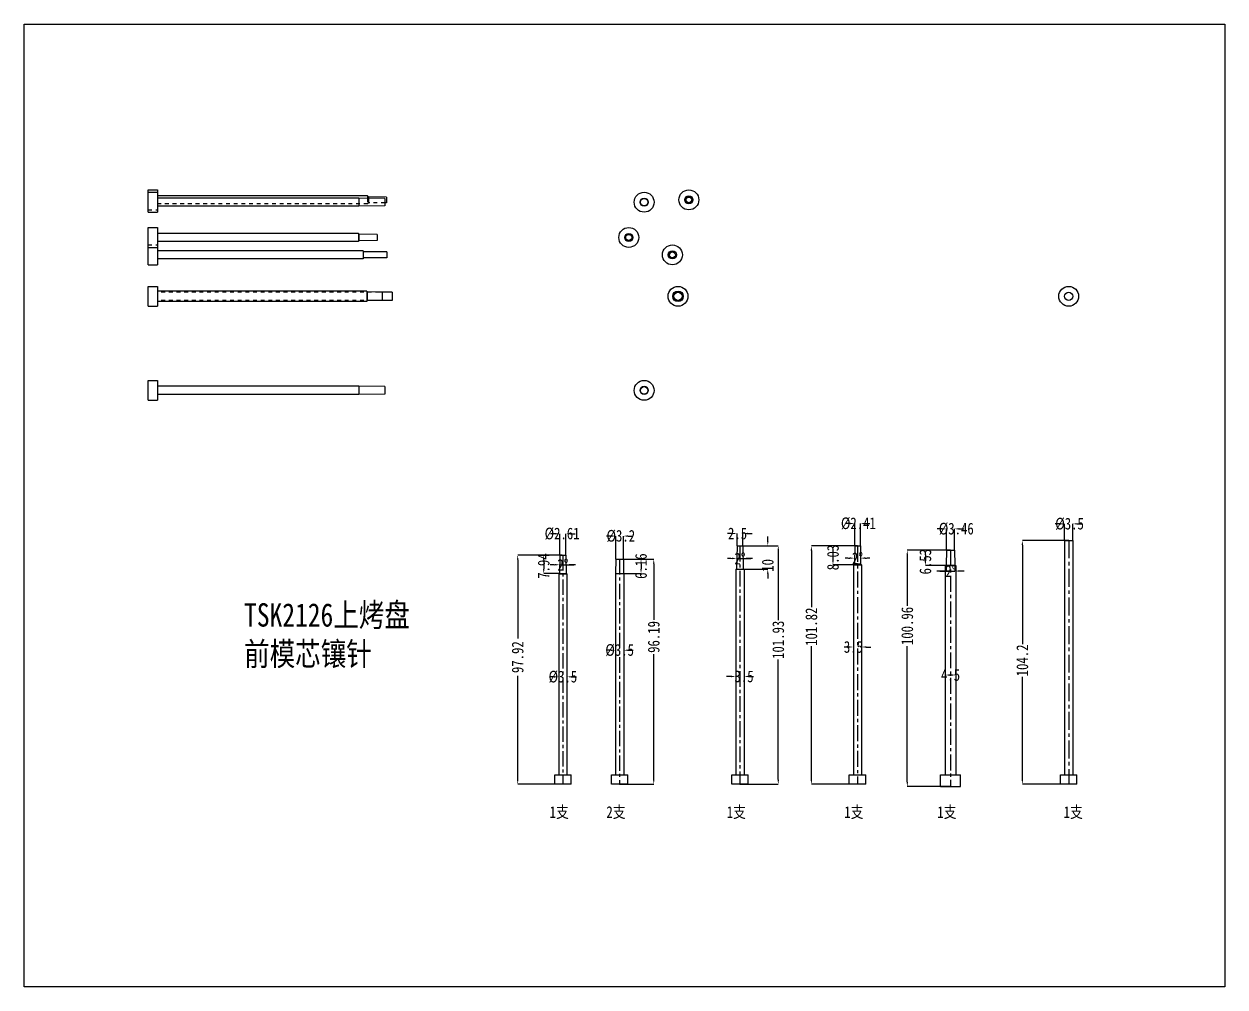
# Model space of a CAD drawing. Header units: millimetres. Extents: x 2141 to 4292, y -4498 to 2648.
# Drawn here: x 3159 to 3672, y -4080 to -3668 of the extents above; entities that cross this region are included whole.
import ezdxf

# ---------------------------------------------------------------- set-up
doc = ezdxf.new("R2010")
doc.units = ezdxf.units.MM
doc.header["$LTSCALE"] = 16.335
doc.header["$PDMODE"] = 3
doc.header["$PDSIZE"] = 0.3125
doc.linetypes.add('CENTER', pattern=[0.6, 0.375, -0.075, 0.075, -0.075])
doc.linetypes.add('HIDDEN', pattern=[0.2, 0.1, -0.1])
doc.layers.get('0').update_dxf_attribs({"linetype": 'CONTINUOUS'})
doc.layers.get('Defpoints').update_dxf_attribs({"linetype": 'CONTINUOUS'})
doc.layers.add('0 @ 1', color=7, linetype='CONTINUOUS')
doc.layers.add('22', color=7, linetype='CONTINUOUS')
doc.layers.add('dim', color=82, linetype='CONTINUOUS', lineweight=9)
doc.styles.get("Standard").update_dxf_attribs({"font": 'txt', "width": 0.8})
doc.dimstyles.new('副本 STANDARD', dxfattribs={"dimtxt": 6, "dimasz": 4, "dimexe": 0, "dimexo": 0, "dimgap": 0, "dimtad": 0, "dimdsep": 46, "dimlunit": 6, "dimtxsty": 'Standard', "dimcen": 0, "dimclrd": 4, "dimclre": 4, "dimclrt": 6, "dimazin": 2, "dimtfac": 2, "dimtofl": 0, "dimtmove": 1, "dimatfit": 3, "dimfxl": 0, "dimtolj": 1, "dimtzin": 0, "dimarcsym": 0})

# ---------------------------------------------------------------- blocks, each defined once
blk = doc.blocks.new('*D451')
at = {"layer": 'Defpoints', "color": 0}
for p in [(3603.58, -3881.69), (3603.58, -3888.74), (3607.08, -3888.74)]:
    blk.add_point(p, dxfattribs=at)
at = {"layer": 'dim', "color": 4, "lineweight": -2}
for p, q in [((3601.58, -3881.69), (3599.58, -3881.69)), ((3603.58, -3888.74), (3603.58, -3881.69)), ((3607.08, -3888.74), (3607.08, -3881.69)), ((3609.08, -3881.69), (3611.08, -3881.69))]:
    blk.add_line(p, q, dxfattribs=at)
at = {"layer": 'dim', "color": 4}
for points in [[(3601.58, -3881.36), (3601.58, -3882.02), (3603.58, -3881.69)], [(3609.08, -3881.36), (3609.08, -3882.02), (3607.08, -3881.69)]]:
    blk.add_solid(points, dxfattribs=at)
at = {"layer": 'dim', "color": 6, "insert": (3605.7, -3881.69), "char_height": 5, "attachment_point": 5}
blk.add_mtext('\\A1;%%c3.5', dxfattribs=at)
blk = doc.blocks.new('*D452')
at = {"layer": 'Defpoints', "color": 0}
for p in [(3605.33, -3888.74), (3585.53, -3992.94), (3605.33, -3992.94)]:
    blk.add_point(p, dxfattribs=at)
at = {"layer": 'dim', "color": 4, "lineweight": -2}
for p, q in [((3605.33, -3888.74), (3585.53, -3888.74)), ((3585.53, -3890.74), (3585.53, -3933.03)), ((3585.53, -3990.94), (3585.53, -3947.03)), ((3605.33, -3992.94), (3585.53, -3992.94))]:
    blk.add_line(p, q, dxfattribs=at)
at = {"layer": 'dim', "color": 4}
for points in [[(3585.2, -3890.74), (3585.87, -3890.74), (3585.53, -3888.74)], [(3585.2, -3990.94), (3585.87, -3990.94), (3585.53, -3992.94)]]:
    blk.add_solid(points, dxfattribs=at)
at = {"layer": 'dim', "color": 6, "insert": (3585.53, -3940.03), "char_height": 5, "attachment_point": 5, "rotation": 90}
blk.add_mtext('\\A1;104.2', dxfattribs=at)
blk = doc.blocks.new('*D453')
at = {"layer": 'Defpoints', "color": 0}
for p in [(3536.38, -3892.98), (3554.86, -3892.98), (3554.86, -3993.94)]:
    blk.add_point(p, dxfattribs=at)
at = {"layer": 'dim', "color": 4, "lineweight": -2}
for p, q in [((3554.86, -3892.98), (3536.38, -3892.98)), ((3536.38, -3894.98), (3536.38, -3916.64)), ((3536.38, -3991.94), (3536.38, -3933.98)), ((3554.86, -3993.94), (3536.38, -3993.94))]:
    blk.add_line(p, q, dxfattribs=at)
at = {"layer": 'dim', "color": 4}
for points in [[(3536.05, -3894.98), (3536.71, -3894.98), (3536.38, -3892.98)], [(3536.05, -3991.94), (3536.71, -3991.94), (3536.38, -3993.94)]]:
    blk.add_solid(points, dxfattribs=at)
at = {"layer": 'dim', "color": 6, "insert": (3536.38, -3925.31), "char_height": 5, "attachment_point": 5, "rotation": 90}
blk.add_mtext('\\A1;100.96', dxfattribs=at)
blk = doc.blocks.new('*D454')
at = {"layer": 'Defpoints', "color": 0}
for p in [(3554.21, -3892.98), (3544.12, -3899.52), (3553.35, -3899.52)]:
    blk.add_point(p, dxfattribs=at)
at = {"layer": 'dim', "color": 4, "lineweight": -2}
for p, q in [((3554.21, -3892.98), (3544.12, -3892.98)), ((3544.12, -3894.98), (3544.12, -3897.52)), ((3553.35, -3899.52), (3544.12, -3899.52))]:
    blk.add_line(p, q, dxfattribs=at)
at = {"layer": 'dim', "color": 4}
for points in [[(3543.78, -3894.98), (3544.45, -3894.98), (3544.12, -3892.98)], [(3543.78, -3897.52), (3544.45, -3897.52), (3544.12, -3899.52)]]:
    blk.add_solid(points, dxfattribs=at)
at = {"layer": 'dim', "color": 6, "insert": (3544.12, -3897.84), "char_height": 5, "attachment_point": 5, "rotation": 90}
blk.add_mtext('\\A1;6.53', dxfattribs=at)
blk = doc.blocks.new('*D455')
at = {"layer": 'Defpoints', "color": 0}
for p in [(3553.13, -3892.98), (3556.59, -3892.98), (3553.02, -3899.31), (3554.23, -3901.88), (3556.7, -3899.31)]:
    blk.add_point(p, dxfattribs=at)
at = {"layer": 'dim', "color": 4, "lineweight": -2}
for p, q in [((3554.86, -3901.89), (3550.35, -3901.89)), ((3550.35, -3901.89), (3552.35, -3901.89)), ((3553.02, -3899.31), (3552.97, -3901.87)), ((3556.7, -3899.31), (3556.74, -3901.87))]:
    blk.add_line(p, q, dxfattribs=at)
for start, end in [(266.8769, 267.9385), (269, 271), (272.0615, 273.1231)]:
    blk.add_arc((3554.86, -3793.94), 107.95, start, end, dxfattribs=at)
at = {"layer": 'dim', "color": 4}
for points in [[(3550.98, -3901.48), (3550.96, -3902.15), (3552.97, -3901.87)], [(3558.75, -3902.15), (3558.73, -3901.48), (3556.74, -3901.87)]]:
    blk.add_solid(points, dxfattribs=at)
at = {"layer": 'dim', "color": 6, "insert": (3555.02, -3901.89), "char_height": 5, "attachment_point": 5}
blk.add_mtext('\\A1;2°', dxfattribs=at)
blk = doc.blocks.new('*D456')
at = {"layer": 'Defpoints', "color": 0}
for p in [(3556.59, -3883.82), (3553.13, -3892.98), (3556.59, -3892.98)]:
    blk.add_point(p, dxfattribs=at)
at = {"layer": 'dim', "color": 4, "lineweight": -2}
for p, q in [((3551.13, -3883.82), (3549.13, -3883.82)), ((3553.13, -3892.98), (3553.13, -3883.82)), ((3556.59, -3892.98), (3556.59, -3883.82)), ((3558.59, -3883.82), (3560.59, -3883.82))]:
    blk.add_line(p, q, dxfattribs=at)
at = {"layer": 'dim', "color": 4}
for points in [[(3551.13, -3883.48), (3551.13, -3884.15), (3553.13, -3883.82)], [(3558.59, -3883.48), (3558.59, -3884.15), (3556.59, -3883.82)]]:
    blk.add_solid(points, dxfattribs=at)
at = {"layer": 'dim', "color": 6, "insert": (3557.31, -3883.82), "char_height": 5, "attachment_point": 5}
blk.add_mtext('\\A1;%%c3.46', dxfattribs=at)
blk = doc.blocks.new('*D457')
at = {"layer": 'Defpoints', "color": 0}
for p in [(3552.61, -3946.27), (3557.11, -3946.27), (3557.11, -3946.27)]:
    blk.add_point(p, dxfattribs=at)
at = {"layer": 'dim', "color": 4, "lineweight": -2}
blk.add_line((3554.61, -3946.27), (3555.11, -3946.27), dxfattribs=at)
at = {"layer": 'dim', "color": 4}
for points in [[(3554.61, -3945.93), (3554.61, -3946.6), (3552.61, -3946.27)], [(3555.11, -3945.93), (3555.11, -3946.6), (3557.11, -3946.27)]]:
    blk.add_solid(points, dxfattribs=at)
at = {"layer": 'dim', "color": 6, "insert": (3554.86, -3946.27), "char_height": 5, "attachment_point": 5}
blk.add_mtext('\\A1;4.5', dxfattribs=at)
blk = doc.blocks.new('*D458')
at = {"layer": 'Defpoints', "color": 0}
for p in [(3516.33, -3881.52), (3513.92, -3891.12), (3516.33, -3891.08)]:
    blk.add_point(p, dxfattribs=at)
at = {"layer": 'dim', "color": 4, "lineweight": -2}
for p, q in [((3511.92, -3881.52), (3509.92, -3881.52)), ((3513.92, -3891.12), (3513.92, -3881.52)), ((3516.33, -3891.08), (3516.33, -3881.52)), ((3518.33, -3881.52), (3520.33, -3881.52))]:
    blk.add_line(p, q, dxfattribs=at)
at = {"layer": 'dim', "color": 4}
for points in [[(3511.92, -3881.19), (3511.92, -3881.86), (3513.92, -3881.52)], [(3518.33, -3881.19), (3518.33, -3881.86), (3516.33, -3881.52)]]:
    blk.add_solid(points, dxfattribs=at)
at = {"layer": 'dim', "color": 6, "insert": (3515.49, -3881.52), "char_height": 5, "attachment_point": 5}
blk.add_mtext('\\A1;%%c2.41', dxfattribs=at)
blk = doc.blocks.new('*D459')
at = {"layer": 'Defpoints', "color": 0}
for p in [(3514.53, -3891.12), (3504.64, -3899.16), (3514.53, -3899.16)]:
    blk.add_point(p, dxfattribs=at)
at = {"layer": 'dim', "color": 4, "lineweight": -2}
for p, q in [((3514.53, -3891.12), (3504.64, -3891.12)), ((3504.64, -3893.12), (3504.64, -3897.16)), ((3514.53, -3899.16), (3504.64, -3899.16))]:
    blk.add_line(p, q, dxfattribs=at)
at = {"layer": 'dim', "color": 4}
for points in [[(3504.3, -3893.12), (3504.97, -3893.12), (3504.64, -3891.12)], [(3504.3, -3897.16), (3504.97, -3897.16), (3504.64, -3899.16)]]:
    blk.add_solid(points, dxfattribs=at)
at = {"layer": 'dim', "color": 6, "insert": (3504.64, -3896.05), "char_height": 5, "attachment_point": 5, "rotation": 90}
blk.add_mtext('\\A1;8.03', dxfattribs=at)
blk = doc.blocks.new('*D460')
at = {"layer": 'Defpoints', "color": 0}
for p in [(3515.12, -3891.12), (3495.41, -3992.94), (3515.12, -3992.94)]:
    blk.add_point(p, dxfattribs=at)
at = {"layer": 'dim', "color": 4, "lineweight": -2}
for p, q in [((3515.12, -3891.12), (3495.41, -3891.12)), ((3495.41, -3893.12), (3495.41, -3917.28)), ((3495.41, -3990.94), (3495.41, -3933.95)), ((3515.12, -3992.94), (3495.41, -3992.94))]:
    blk.add_line(p, q, dxfattribs=at)
at = {"layer": 'dim', "color": 4}
for points in [[(3495.08, -3893.12), (3495.75, -3893.12), (3495.41, -3891.12)], [(3495.08, -3990.94), (3495.75, -3990.94), (3495.41, -3992.94)]]:
    blk.add_solid(points, dxfattribs=at)
at = {"layer": 'dim', "color": 6, "insert": (3495.41, -3925.62), "char_height": 5, "attachment_point": 5, "rotation": 90}
blk.add_mtext('\\A1;101.82', dxfattribs=at)
blk = doc.blocks.new('*D461')
at = {"layer": 'Defpoints', "color": 0}
for p in [(3513.37, -3934.3), (3516.87, -3934.3), (3516.87, -3934.3)]:
    blk.add_point(p, dxfattribs=at)
at = {"layer": 'dim', "color": 4, "lineweight": -2}
for p, q in [((3511.37, -3934.3), (3509.37, -3934.3)), ((3518.87, -3934.3), (3520.87, -3934.3))]:
    blk.add_line(p, q, dxfattribs=at)
at = {"layer": 'dim', "color": 4}
for points in [[(3511.37, -3933.96), (3511.37, -3934.63), (3513.37, -3934.3)], [(3518.87, -3933.96), (3518.87, -3934.63), (3516.87, -3934.3)]]:
    blk.add_solid(points, dxfattribs=at)
at = {"layer": 'dim', "color": 6, "insert": (3513.37, -3934.3), "char_height": 5, "attachment_point": 5}
blk.add_mtext('\\A1;3.5', dxfattribs=at)
blk = doc.blocks.new('*D462')
at = {"layer": 'Defpoints', "color": 0}
for p in [(3513.92, -3891.12), (3516.33, -3891.12), (3514.69, -3896.37), (3513.78, -3898.75), (3516.46, -3898.75)]:
    blk.add_point(p, dxfattribs=at)
at = {"layer": 'dim', "color": 4, "lineweight": -2}
for start, end in [(265.9169, 267.4585), (272.5415, 274.0831)]:
    blk.add_arc((3515.12, -3822.03), 74.34, start, end, dxfattribs=at)
at = {"layer": 'dim', "color": 4}
for points in [[(3511.84, -3895.96), (3511.82, -3896.63), (3513.83, -3896.36)], [(3518.43, -3896.63), (3518.41, -3895.96), (3516.42, -3896.36)]]:
    blk.add_solid(points, dxfattribs=at)
at = {"layer": 'dim', "color": 6, "insert": (3515.12, -3896.37), "char_height": 5, "attachment_point": 5}
blk.add_mtext('\\A1;2°', dxfattribs=at)
blk = doc.blocks.new('*D463')
at = {"layer": 'Defpoints', "color": 0}
for p in [(3463.65, -3885.81), (3463.65, -3891.01), (3466.15, -3891.01)]:
    blk.add_point(p, dxfattribs=at)
at = {"layer": 'dim', "color": 4, "lineweight": -2}
for p, q in [((3461.65, -3885.81), (3459.65, -3885.81)), ((3463.65, -3891.01), (3463.65, -3885.81)), ((3466.15, -3891.01), (3466.15, -3885.81)), ((3468.15, -3885.81), (3470.15, -3885.81))]:
    blk.add_line(p, q, dxfattribs=at)
at = {"layer": 'dim', "color": 4}
for points in [[(3461.65, -3885.47), (3461.65, -3886.14), (3463.65, -3885.81)], [(3468.15, -3885.47), (3468.15, -3886.14), (3466.15, -3885.81)]]:
    blk.add_solid(points, dxfattribs=at)
at = {"layer": 'dim', "color": 6, "insert": (3463.87, -3885.81), "char_height": 5, "attachment_point": 5}
blk.add_mtext('\\A1;2.5', dxfattribs=at)
blk = doc.blocks.new('*D464')
at = {"layer": 'Defpoints', "color": 0}
for p in [(3464.9, -3891.01), (3465.05, -3901.01), (3476.78, -3901.01)]:
    blk.add_point(p, dxfattribs=at)
at = {"layer": 'dim', "color": 4, "lineweight": -2}
for p, q in [((3476.78, -3889.01), (3476.78, -3887.01)), ((3464.9, -3891.01), (3476.78, -3891.01)), ((3465.05, -3901.01), (3476.78, -3901.01)), ((3476.78, -3903.01), (3476.78, -3905.01))]:
    blk.add_line(p, q, dxfattribs=at)
at = {"layer": 'dim', "color": 4}
for points in [[(3476.45, -3889.01), (3477.12, -3889.01), (3476.78, -3891.01)], [(3476.45, -3903.01), (3477.12, -3903.01), (3476.78, -3901.01)]]:
    blk.add_solid(points, dxfattribs=at)
at = {"layer": 'dim', "color": 6, "insert": (3476.78, -3899.42), "char_height": 5, "attachment_point": 5, "rotation": 90}
blk.add_mtext('\\A1;10', dxfattribs=at)
blk = doc.blocks.new('*D465')
at = {"layer": 'Defpoints', "color": 0}
for p in [(3464.9, -3891.01), (3464.9, -3992.94), (3481.27, -3992.94)]:
    blk.add_point(p, dxfattribs=at)
at = {"layer": 'dim', "color": 4, "lineweight": -2}
for p, q in [((3464.9, -3891.01), (3481.27, -3891.01)), ((3481.27, -3893.01), (3481.27, -3922.9)), ((3481.27, -3990.94), (3481.27, -3939.57)), ((3464.9, -3992.94), (3481.27, -3992.94))]:
    blk.add_line(p, q, dxfattribs=at)
at = {"layer": 'dim', "color": 4}
for points in [[(3480.94, -3893.01), (3481.61, -3893.01), (3481.27, -3891.01)], [(3480.94, -3990.94), (3481.61, -3990.94), (3481.27, -3992.94)]]:
    blk.add_solid(points, dxfattribs=at)
at = {"layer": 'dim', "color": 6, "insert": (3481.27, -3931.23), "char_height": 5, "attachment_point": 5, "rotation": 90}
blk.add_mtext('\\A1;101.93', dxfattribs=at)
blk = doc.blocks.new('*D466')
at = {"layer": 'Defpoints', "color": 0}
for p in [(3463.15, -3946.88), (3466.65, -3946.88), (3466.65, -3946.88)]:
    blk.add_point(p, dxfattribs=at)
at = {"layer": 'dim', "color": 4, "lineweight": -2}
for p, q in [((3461.15, -3946.88), (3459.15, -3946.88)), ((3468.65, -3946.88), (3470.65, -3946.88))]:
    blk.add_line(p, q, dxfattribs=at)
at = {"layer": 'dim', "color": 4}
for points in [[(3461.15, -3946.55), (3461.15, -3947.22), (3463.15, -3946.88)], [(3468.65, -3946.55), (3468.65, -3947.22), (3466.65, -3946.88)]]:
    blk.add_solid(points, dxfattribs=at)
at = {"layer": 'dim', "color": 6, "insert": (3466.65, -3946.88), "char_height": 5, "attachment_point": 5}
blk.add_mtext('\\A1;3.5', dxfattribs=at)
blk = doc.blocks.new('*D467')
at = {"layer": 'Defpoints', "color": 0}
for p in [(3463.65, -3891.01), (3466.15, -3891.01), (3464.45, -3896.5), (3463.48, -3901.01), (3466.32, -3901.01)]:
    blk.add_point(p, dxfattribs=at)
at = {"layer": 'dim', "color": 4, "lineweight": -2}
for p, q in [((3464.9, -3896.5), (3469.57, -3896.5)), ((3469.57, -3896.5), (3467.57, -3896.5))]:
    blk.add_line(p, q, dxfattribs=at)
for start, end in [(266.0273, 267.5137), (269, 271), (272.4863, 273.9727)]:
    blk.add_arc((3464.9, -3819.4), 77.1, start, end, dxfattribs=at)
at = {"layer": 'dim', "color": 4}
for points in [[(3461.57, -3896.09), (3461.55, -3896.76), (3463.55, -3896.49)], [(3468.26, -3896.76), (3468.23, -3896.09), (3466.25, -3896.49)]]:
    blk.add_solid(points, dxfattribs=at)
at = {"layer": 'dim', "color": 6, "insert": (3464.9, -3896.5), "char_height": 5, "attachment_point": 5}
blk.add_mtext('\\A1;2°', dxfattribs=at)
blk = doc.blocks.new('*D468')
at = {"layer": 'Defpoints', "color": 0}
for p in [(3411.92, -3886.89), (3411.92, -3896.75), (3415.12, -3896.75)]:
    blk.add_point(p, dxfattribs=at)
at = {"layer": 'dim', "color": 4, "lineweight": -2}
for p, q in [((3409.92, -3886.89), (3407.92, -3886.89)), ((3411.92, -3896.75), (3411.92, -3886.89)), ((3415.12, -3896.75), (3415.12, -3886.89)), ((3417.12, -3886.89), (3419.12, -3886.89))]:
    blk.add_line(p, q, dxfattribs=at)
at = {"layer": 'dim', "color": 4}
for points in [[(3409.92, -3886.56), (3409.92, -3887.22), (3411.92, -3886.89)], [(3417.12, -3886.56), (3417.12, -3887.22), (3415.12, -3886.89)]]:
    blk.add_solid(points, dxfattribs=at)
at = {"layer": 'dim', "color": 6, "insert": (3414.01, -3886.89), "char_height": 5, "attachment_point": 5}
blk.add_mtext('\\A1;%%c3.2', dxfattribs=at)
blk = doc.blocks.new('*D469')
at = {"layer": 'Defpoints', "color": 0}
for p in [(3413.52, -3896.75), (3413.52, -3902.91), (3422.65, -3902.91)]:
    blk.add_point(p, dxfattribs=at)
at = {"layer": 'dim', "color": 4, "lineweight": -2}
for p, q in [((3413.52, -3896.75), (3422.65, -3896.75)), ((3413.52, -3902.91), (3422.65, -3902.91)), ((3422.65, -3898.75), (3422.65, -3900.91))]:
    blk.add_line(p, q, dxfattribs=at)
at = {"layer": 'dim', "color": 4}
for points in [[(3422.32, -3898.75), (3422.98, -3898.75), (3422.65, -3896.75)], [(3422.32, -3900.91), (3422.98, -3900.91), (3422.65, -3902.91)]]:
    blk.add_solid(points, dxfattribs=at)
at = {"layer": 'dim', "color": 6, "insert": (3422.65, -3899.74), "char_height": 5, "attachment_point": 5, "rotation": 90}
blk.add_mtext('\\A1;6.16', dxfattribs=at)
blk = doc.blocks.new('*D470')
at = {"layer": 'Defpoints', "color": 0}
for p in [(3413.52, -3896.75), (3413.52, -3992.94), (3428.08, -3992.94)]:
    blk.add_point(p, dxfattribs=at)
at = {"layer": 'dim', "color": 4, "lineweight": -2}
for p, q in [((3413.52, -3896.75), (3428.08, -3896.75)), ((3428.08, -3898.75), (3428.08, -3922.66)), ((3428.08, -3990.94), (3428.08, -3937.33)), ((3413.52, -3992.94), (3428.08, -3992.94))]:
    blk.add_line(p, q, dxfattribs=at)
at = {"layer": 'dim', "color": 4}
for points in [[(3427.75, -3898.75), (3428.42, -3898.75), (3428.08, -3896.75)], [(3427.75, -3990.94), (3428.42, -3990.94), (3428.08, -3992.94)]]:
    blk.add_solid(points, dxfattribs=at)
at = {"layer": 'dim', "color": 6, "insert": (3428.08, -3930), "char_height": 5, "attachment_point": 5, "rotation": 90}
blk.add_mtext('\\A1;96.19', dxfattribs=at)
blk = doc.blocks.new('*D471')
at = {"layer": 'Defpoints', "color": 0}
for p in [(3411.77, -3935.67), (3411.77, -3935.67), (3415.27, -3935.67)]:
    blk.add_point(p, dxfattribs=at)
at = {"layer": 'dim', "color": 4, "lineweight": -2}
for p, q in [((3409.77, -3935.67), (3407.77, -3935.67)), ((3417.27, -3935.67), (3419.27, -3935.67))]:
    blk.add_line(p, q, dxfattribs=at)
at = {"layer": 'dim', "color": 4}
for points in [[(3409.77, -3935.34), (3409.77, -3936), (3411.77, -3935.67)], [(3417.27, -3935.34), (3417.27, -3936), (3415.27, -3935.67)]]:
    blk.add_solid(points, dxfattribs=at)
at = {"layer": 'dim', "color": 6, "insert": (3413.52, -3935.67), "char_height": 5, "attachment_point": 5}
blk.add_mtext('\\A1;%%c3.5', dxfattribs=at)
blk = doc.blocks.new('*D472')
at = {"layer": 'Defpoints', "color": 0}
for p in [(3387.97, -3885.9), (3387.97, -3894.98), (3390.58, -3895.02)]:
    blk.add_point(p, dxfattribs=at)
at = {"layer": 'dim', "color": 4, "lineweight": -2}
for p, q in [((3385.97, -3885.9), (3383.97, -3885.9)), ((3387.97, -3894.98), (3387.97, -3885.9)), ((3390.58, -3895.02), (3390.58, -3885.9)), ((3392.58, -3885.9), (3394.58, -3885.9))]:
    blk.add_line(p, q, dxfattribs=at)
at = {"layer": 'dim', "color": 4}
for points in [[(3385.97, -3885.57), (3385.97, -3886.24), (3387.97, -3885.9)], [(3392.58, -3885.57), (3392.58, -3886.24), (3390.58, -3885.9)]]:
    blk.add_solid(points, dxfattribs=at)
at = {"layer": 'dim', "color": 6, "insert": (3388.94, -3885.9), "char_height": 5, "attachment_point": 5}
blk.add_mtext('\\A1;%%c2.61', dxfattribs=at)
blk = doc.blocks.new('*D473')
at = {"layer": 'Defpoints', "color": 0}
for p in [(3388.94, -3895.02), (3381.08, -3902.96), (3387.73, -3902.96)]:
    blk.add_point(p, dxfattribs=at)
at = {"layer": 'dim', "color": 4, "lineweight": -2}
for p, q in [((3388.94, -3895.02), (3381.08, -3895.02)), ((3381.08, -3897.02), (3381.08, -3900.96)), ((3387.73, -3902.96), (3381.08, -3902.96))]:
    blk.add_line(p, q, dxfattribs=at)
at = {"layer": 'dim', "color": 4}
for points in [[(3380.75, -3897.02), (3381.42, -3897.02), (3381.08, -3895.02)], [(3380.75, -3900.96), (3381.42, -3900.96), (3381.08, -3902.96)]]:
    blk.add_solid(points, dxfattribs=at)
at = {"layer": 'dim', "color": 6, "insert": (3381.08, -3899.72), "char_height": 5, "attachment_point": 5, "rotation": 90}
blk.add_mtext('\\A1;7.94', dxfattribs=at)
blk = doc.blocks.new('*D474')
at = {"layer": 'Defpoints', "color": 0}
for p in [(3388.94, -3895.02), (3369.96, -3992.94), (3389.27, -3992.94)]:
    blk.add_point(p, dxfattribs=at)
at = {"layer": 'dim', "color": 4, "lineweight": -2}
for p, q in [((3388.94, -3895.02), (3369.96, -3895.02)), ((3369.96, -3897.02), (3369.96, -3930.63)), ((3369.96, -3990.94), (3369.96, -3946.63)), ((3389.27, -3992.94), (3369.96, -3992.94))]:
    blk.add_line(p, q, dxfattribs=at)
at = {"layer": 'dim', "color": 4}
for points in [[(3369.63, -3897.02), (3370.3, -3897.02), (3369.96, -3895.02)], [(3369.63, -3990.94), (3370.3, -3990.94), (3369.96, -3992.94)]]:
    blk.add_solid(points, dxfattribs=at)
at = {"layer": 'dim', "color": 6, "insert": (3369.96, -3938.63), "char_height": 5, "attachment_point": 5, "rotation": 90}
blk.add_mtext('\\A1;97.92', dxfattribs=at)
blk = doc.blocks.new('*D475')
at = {"layer": 'Defpoints', "color": 0}
for p in [(3387.52, -3946), (3391.02, -3946), (3391.02, -3947.04)]:
    blk.add_point(p, dxfattribs=at)
at = {"layer": 'dim', "color": 4, "lineweight": -2}
for p, q in [((3385.52, -3947.04), (3383.52, -3947.04)), ((3387.52, -3946), (3387.52, -3947.04)), ((3391.02, -3946), (3391.02, -3947.04)), ((3393.02, -3947.04), (3395.02, -3947.04))]:
    blk.add_line(p, q, dxfattribs=at)
at = {"layer": 'dim', "color": 4}
for points in [[(3385.52, -3946.71), (3385.52, -3947.38), (3387.52, -3947.04)], [(3393.02, -3946.71), (3393.02, -3947.38), (3391.02, -3947.04)]]:
    blk.add_solid(points, dxfattribs=at)
at = {"layer": 'dim', "color": 6, "insert": (3389.27, -3947.04), "char_height": 5, "attachment_point": 5}
blk.add_mtext('\\A1;%%c3.5', dxfattribs=at)
blk = doc.blocks.new('*D476')
at = {"layer": 'Defpoints', "color": 0}
for p in [(3387.97, -3895.02), (3390.58, -3895.02), (3387.83, -3902.86), (3389.73, -3899.2), (3390.72, -3902.86)]:
    blk.add_point(p, dxfattribs=at)
at = {"layer": 'dim', "color": 4, "lineweight": -2}
for p, q in [((3389.27, -3899.2), (3393.94, -3899.2)), ((3393.94, -3899.2), (3391.94, -3899.2))]:
    blk.add_line(p, q, dxfattribs=at)
for start, end in [(266.0998, 267.5499), (269, 271), (272.4501, 273.9002)]:
    blk.add_arc((3389.27, -3820.17), 79.03, start, end, dxfattribs=at)
at = {"layer": 'dim', "color": 4}
for points in [[(3385.91, -3898.79), (3385.89, -3899.46), (3387.89, -3899.19)], [(3392.66, -3899.46), (3392.64, -3898.79), (3390.65, -3899.19)]]:
    blk.add_solid(points, dxfattribs=at)
at = {"layer": 'dim', "color": 6, "insert": (3389.27, -3899.2), "char_height": 5, "attachment_point": 5}
blk.add_mtext('\\A1;2°', dxfattribs=at)

msp = doc.modelspace()

# ---------------------------------------------------------------- linework, layer by layer
for p, q in [((3550.607, -3988.942), (3559.107, -3988.942)), ((3550.607, -3993.942), (3559.107, -3993.942))]:
    msp.add_line(p, q)
msp.add_lwpolyline([(3159.098, -3668.1), (3672.079, -3668.1), (3672.079, -4079.567), (3159.098, -4079.567)], close=True)
at = {"layer": '22', "color": 7, "linetype": 'Continuous'}
for p, q in [((3212.082, -3748.493), (3212.082, -3738.988)), ((3212.082, -3738.988), (3216.082, -3738.988)), ((3216.082, -3738.988), (3216.082, -3748.493)), ((3212.082, -3739.993), (3216.082, -3739.993)), ((3305.867, -3741.488), (3216.082, -3741.488)), ((3302.112, -3742.493), (3216.082, -3742.493)), ((3302.112, -3742.493), (3302.112, -3745.993)), ((3313.272, -3742.643), (3302.112, -3742.493)), ((3305.867, -3741.488), (3305.867, -3742.544)), ((3306.271, -3741.899), (3305.867, -3741.488)), ((3306.271, -3741.899), (3306.271, -3742.549)), ((3313.901, -3742.032), (3306.271, -3741.899)), ((3313.272, -3742.643), (3313.272, -3745.843)), ((3313.901, -3744.444), (3313.272, -3744.455)), ((3313.901, -3742.032), (3313.901, -3744.444)), ((3212.082, -3748.493), (3216.082, -3748.493)), ((3302.112, -3745.993), (3216.082, -3745.993)), ((3313.272, -3745.843), (3302.112, -3745.993)), ((3212.082, -3770.993), (3212.082, -3755.068)), ((3212.082, -3755.068), (3216.082, -3755.068)), ((3216.082, -3755.068), (3216.082, -3770.993)), ((3301.962, -3757.568), (3216.082, -3757.568)), ((3301.962, -3757.568), (3301.962, -3761.068)), ((3302.168, -3757.875), (3301.962, -3757.666)), ((3302.168, -3757.875), (3302.168, -3760.762)), ((3310.002, -3758.012), (3302.168, -3757.875)), ((3310.002, -3758.012), (3310.002, -3760.625)), ((3212.082, -3763.568), (3216.082, -3763.568)), ((3301.962, -3761.068), (3216.082, -3761.068)), ((3304.011, -3764.993), (3216.082, -3764.993)), ((3302.168, -3760.762), (3301.962, -3760.971)), ((3310.002, -3760.625), (3302.168, -3760.762)), ((3304.011, -3764.993), (3304.011, -3768.493)), ((3304.011, -3768.493), (3216.082, -3768.493)), ((3314.011, -3765.493), (3304.011, -3765.443)), ((3314.011, -3767.993), (3304.011, -3768.043)), ((3314.011, -3765.494), (3314.011, -3767.993)), ((3212.082, -3770.993), (3216.082, -3770.993)), ((3212.082, -3788.693), (3212.082, -3780.193)), ((3212.082, -3780.193), (3216.082, -3780.193)), ((3216.082, -3780.193), (3216.082, -3788.693)), ((3305.509, -3782.193), (3216.082, -3782.193)), ((3305.509, -3782.194), (3305.509, -3786.693)), ((3305.714, -3782.604), (3305.509, -3782.395)), ((3305.714, -3782.604), (3305.714, -3786.283)), ((3312.041, -3782.715), (3305.714, -3782.604)), ((3316.282, -3782.693), (3310.831, -3782.693)), ((3312.041, -3782.715), (3312.041, -3786.172)), ((3316.282, -3782.693), (3316.282, -3786.193)), ((3212.082, -3788.693), (3216.082, -3788.693)), ((3305.509, -3786.693), (3216.082, -3786.693)), ((3305.714, -3786.283), (3305.509, -3786.492)), ((3312.041, -3786.172), (3305.714, -3786.283)), ((3316.282, -3786.193), (3310.831, -3786.193)), ((3212.082, -3828.893), (3212.082, -3820.393)), ((3212.082, -3820.393), (3216.082, -3820.393)), ((3216.082, -3820.393), (3216.082, -3828.893)), ((3302.112, -3822.893), (3216.082, -3822.893)), ((3302.112, -3826.393), (3216.082, -3826.393)), ((3302.112, -3822.893), (3302.112, -3826.393)), ((3313.272, -3823.043), (3302.112, -3822.893)), ((3313.272, -3826.243), (3302.112, -3826.393)), ((3313.272, -3823.043), (3313.272, -3826.243)), ((3212.082, -3828.893), (3216.082, -3828.893)), ((3463.65, -3891.013), (3463.476, -3901.013)), ((3463.65, -3891.013), (3466.15, -3891.013)), ((3466.15, -3891.013), (3466.325, -3901.013)), ((3513.917, -3891.123), (3513.784, -3898.753)), ((3513.917, -3891.123), (3516.329, -3891.123)), ((3516.329, -3891.123), (3516.462, -3898.753)), ((3553.128, -3892.983), (3553.018, -3899.31)), ((3553.128, -3892.983), (3556.586, -3892.983)), ((3556.586, -3892.983), (3556.696, -3899.31)), ((3603.582, -3888.742), (3607.082, -3888.742)), ((3603.582, -3888.742), (3603.582, -3988.942)), ((3607.082, -3888.742), (3607.082, -3988.942)), ((3387.968, -3895.022), (3387.831, -3902.857)), ((3387.968, -3895.022), (3390.581, -3895.022)), ((3390.581, -3895.022), (3390.717, -3902.857)), ((3411.916, -3896.752), (3411.808, -3902.912)), ((3411.916, -3896.752), (3415.116, -3896.752)), ((3415.116, -3896.752), (3415.223, -3902.912)), ((3387.524, -3903.062), (3387.524, -3988.942)), ((3387.524, -3903.062), (3391.024, -3903.062)), ((3387.831, -3902.857), (3387.621, -3903.062)), ((3387.831, -3902.857), (3390.717, -3902.857)), ((3390.717, -3902.857), (3390.927, -3903.062)), ((3391.024, -3903.062), (3391.024, -3988.942)), ((3411.766, -3902.912), (3411.766, -3988.942)), ((3411.766, -3902.912), (3415.266, -3902.912)), ((3415.266, -3902.912), (3415.266, -3988.942)), ((3463.15, -3901.013), (3463.15, -3988.942)), ((3463.15, -3901.013), (3465.05, -3901.013)), ((3465.05, -3901.013), (3466.65, -3901.013)), ((3466.65, -3901.013), (3466.65, -3988.942)), ((3513.784, -3898.753), (3513.373, -3899.157)), ((3513.373, -3899.157), (3513.373, -3988.942)), ((3513.373, -3899.157), (3516.873, -3899.157)), ((3513.784, -3898.753), (3516.462, -3898.753)), ((3516.462, -3898.753), (3516.873, -3899.157)), ((3516.873, -3899.157), (3516.873, -3988.942)), ((3552.607, -3899.515), (3552.607, -3988.942)), ((3552.607, -3899.515), (3557.107, -3899.515)), ((3553.018, -3899.31), (3552.808, -3899.515)), ((3553.018, -3899.31), (3556.696, -3899.31)), ((3556.696, -3899.31), (3556.906, -3899.515)), ((3557.107, -3899.515), (3557.107, -3988.942)), ((3385.774, -3988.942), (3392.774, -3988.942)), ((3385.774, -3992.942), (3385.774, -3988.942)), ((3392.774, -3992.942), (3392.774, -3988.942)), ((3410.016, -3988.942), (3417.016, -3988.942)), ((3410.016, -3992.942), (3410.016, -3988.942)), ((3417.016, -3992.942), (3417.016, -3988.942)), ((3461.4, -3988.942), (3468.4, -3988.942)), ((3461.4, -3992.942), (3461.4, -3988.942)), ((3468.4, -3992.942), (3468.4, -3988.942)), ((3511.623, -3988.942), (3518.623, -3988.942)), ((3511.623, -3992.942), (3511.623, -3988.942)), ((3518.623, -3992.942), (3518.623, -3988.942)), ((3550.607, -3993.942), (3550.607, -3988.942)), ((3559.107, -3993.942), (3559.107, -3988.942)), ((3601.832, -3988.942), (3608.832, -3988.942)), ((3601.832, -3992.942), (3601.832, -3988.942)), ((3608.832, -3992.942), (3608.832, -3988.942)), ((3392.774, -3992.942), (3385.774, -3992.942)), ((3417.016, -3992.942), (3410.016, -3992.942)), ((3468.4, -3992.942), (3461.4, -3992.942)), ((3518.623, -3992.942), (3511.623, -3992.942)), ((3608.832, -3992.942), (3601.832, -3992.942))]:
    msp.add_line(p, q, dxfattribs=at)
at = {"layer": '22', "color": 8, "linetype": 'HIDDEN'}
for p, q in [((3305.867, -3742.544), (3305.867, -3744.988)), ((3306.271, -3744.578), (3305.867, -3744.988)), ((3306.271, -3742.549), (3306.271, -3744.578)), ((3313.272, -3744.455), (3306.271, -3744.578)), ((3212.082, -3747.488), (3216.082, -3747.488)), ((3305.867, -3744.988), (3216.082, -3744.988)), ((3212.082, -3762.493), (3216.082, -3762.493)), ((3310.831, -3782.693), (3216.082, -3782.693)), ((3310.831, -3786.193), (3216.082, -3786.193))]:
    msp.add_line(p, q, dxfattribs=at)
at = {"layer": '22', "color": 1, "linetype": 'CENTER', "ltscale": 1.093802}
msp.add_line((3464.9, -3891.013), (3464.9, -3992.942), dxfattribs=at)
at = {"layer": '22', "color": 1, "linetype": 'CENTER', "ltscale": 1.116891}
msp.add_line((3515.123, -3891.123), (3515.123, -3992.942), dxfattribs=at)
at = {"layer": '22', "color": 1, "linetype": 'CENTER', "ltscale": 1.11243}
msp.add_line((3554.857, -3892.983), (3554.857, -3993.942), dxfattribs=at)
at = {"layer": '22', "color": 1, "linetype": 'CENTER', "ltscale": 1.246443}
msp.add_line((3605.332, -3888.742), (3605.332, -3992.942), dxfattribs=at)
at = {"layer": '22', "color": 1, "linetype": 'CENTER', "ltscale": 1.068308}
msp.add_line((3389.274, -3895.022), (3389.274, -3992.942), dxfattribs=at)
at = {"layer": '22', "color": 1, "linetype": 'CENTER', "ltscale": 1.070174}
msp.add_line((3413.516, -3896.752), (3413.516, -3992.942), dxfattribs=at)
at = {"layer": '22', "color": 7, "linetype": 'Continuous'}
for centre, radius in [((3443.075, -3743.238), 4.25), ((3423.98, -3744.243), 4.25), ((3423.98, -3744.243), 1.75), ((3423.98, -3744.243), 1.6), ((3443.075, -3743.238), 1.75), ((3443.075, -3743.238), 1.339), ((3443.075, -3743.238), 1.206), ((3417.42, -3759.318), 4.25), ((3417.42, -3759.318), 1.75), ((3417.42, -3759.318), 1.653), ((3417.42, -3759.318), 1.443), ((3417.42, -3759.318), 1.306), ((3436.053, -3766.743), 4.25), ((3436.053, -3766.743), 1.75), ((3436.053, -3766.743), 1.3), ((3436.053, -3766.743), 1.25), ((3438.453, -3784.443), 4.25), ((3605.332, -3784.443), 4.25), ((3438.453, -3784.443), 2.25), ((3438.453, -3784.443), 2.049), ((3438.453, -3784.443), 1.839), ((3438.453, -3784.443), 1.729), ((3605.332, -3784.443), 1.75), ((3423.98, -3824.643), 4.25), ((3423.98, -3824.643), 1.75), ((3423.98, -3824.643), 1.6)]:
    msp.add_circle(centre, radius, dxfattribs=at)

# ---------------------------------------------------------------- texts
at = {"insert": (3253.1, -3915.587), "char_height": 10, "width": 231.00041, "attachment_point": 1}
msp.add_mtext('{\\fSimSun|b0|i0|c134|p2;TSK2126上烤盘\\P前模芯镶针}', dxfattribs=at)
at = {"layer": '0 @ 1', "char_height": 5, "width": 14.75164, "attachment_point": 1}
for s, insert in [('{\\fSimSun|b0|i0|c134|p2;1支}', (3383.617, -4002.319)), ('{\\fSimSun|b0|i0|c134|p2;2支}', (3407.858, -4002.319)), ('{\\fSimSun|b0|i0|c134|p2;1支}', (3459.243, -4002.319)), ('{\\fSimSun|b0|i0|c134|p2;1支}', (3509.466, -4002.319)), ('{\\fSimSun|b0|i0|c134|p2;1支}', (3549.2, -4002.319)), ('{\\fSimSun|b0|i0|c134|p2;1支}', (3603.175, -4002.319))]:
    msp.add_mtext(s, dxfattribs=dict(at, insert=insert))

# ---------------------------------------------------------------- dimensions: what is measured, and where the dimension line sits
at = {"layer": 'dim'}
for base, p1, p2, picture, middle in [((3387.968, -3885.905), (3390.581, -3895.022), (3387.968, -3894.977), '*D472', (3388.943, -3885.905)), ((3516.329, -3881.524), (3513.917, -3891.123), (3516.329, -3891.081), '*D458', (3515.494, -3881.524)), ((3556.586, -3883.818), (3553.128, -3892.983), (3556.586, -3892.983), '*D456', (3557.311, -3883.818)), ((3603.582, -3881.69), (3607.082, -3888.742), (3603.582, -3888.742), '*D451', (3605.703, -3881.69)), ((3411.916, -3886.891), (3415.116, -3896.752), (3411.916, -3896.752), '*D468', (3414.008, -3886.891)), ((3411.766, -3935.67), (3415.266, -3935.67), (3411.766, -3935.67), '*D471', (3413.516, -3935.67)), ((3391.024, -3947.043), (3387.524, -3946.002), (3391.024, -3946.002), '*D475', (3389.274, -3947.043))]:
    dim = msp.add_linear_dim(base=base, p1=p1, p2=p2, text='%%c<>', dimstyle='副本 STANDARD', override={"dimtxt": 5, "dimasz": 2}, dxfattribs=at)
    dim.commit()
    dim.dimension.update_dxf_attribs({"geometry": picture, "text_midpoint": middle, "dimtype": 160})
for base, p1, p2, picture, middle in [((3463.65, -3885.806), (3466.15, -3891.013), (3463.65, -3891.013), '*D463', (3463.867, -3885.806)), ((3516.873, -3934.296), (3513.373, -3934.296), (3516.873, -3934.296), '*D461', (3513.373, -3934.296)), ((3466.65, -3946.882), (3463.15, -3946.882), (3466.65, -3946.882), '*D466', (3466.65, -3946.882)), ((3557.107, -3946.266), (3552.607, -3946.266), (3557.107, -3946.266), '*D457', (3554.857, -3946.266))]:
    dim = msp.add_linear_dim(base=base, p1=p1, p2=p2, dimstyle='副本 STANDARD', override={"dimtxt": 5, "dimasz": 2}, dxfattribs=at)
    dim.commit()
    dim.dimension.update_dxf_attribs({"geometry": picture, "text_midpoint": middle, "dimtype": 160})
for base, p1, p2, picture, middle in [((3476.784, -3901.013), (3464.9, -3891.013), (3465.05, -3901.013), '*D464', (3476.784, -3899.415)), ((3381.084, -3902.959), (3388.943, -3895.022), (3387.726, -3902.959), '*D473', (3381.084, -3899.718)), ((3422.651, -3902.912), (3413.516, -3896.752), (3413.516, -3902.912), '*D469', (3422.651, -3899.737)), ((3481.272, -3992.942), (3464.9, -3891.013), (3464.9, -3992.942), '*D465', (3481.272, -3931.232)), ((3495.413, -3992.942), (3515.123, -3891.123), (3515.123, -3992.942), '*D460', (3495.413, -3925.617)), ((3504.638, -3899.157), (3514.528, -3891.123), (3514.528, -3899.157), '*D459', (3504.638, -3896.05)), ((3536.38, -3892.983), (3554.857, -3993.942), (3554.857, -3892.983), '*D453', (3536.38, -3925.311)), ((3544.118, -3899.515), (3554.212, -3892.983), (3553.346, -3899.515), '*D454', (3544.118, -3897.845)), ((3585.533, -3992.942), (3605.332, -3888.742), (3605.332, -3992.942), '*D452', (3585.533, -3940.031)), ((3369.964, -3992.942), (3388.943, -3895.022), (3389.274, -3992.942), '*D474', (3369.964, -3938.633)), ((3428.083, -3992.942), (3413.516, -3896.752), (3413.516, -3992.942), '*D470', (3428.083, -3929.997))]:
    dim = msp.add_linear_dim(base=base, p1=p1, p2=p2, angle=90, dimstyle='副本 STANDARD', override={"dimtxt": 5, "dimasz": 2}, dxfattribs=at)
    dim.commit()
    dim.dimension.update_dxf_attribs({"geometry": picture, "text_midpoint": middle, "dimtype": 160})
for base, line1, line2, picture, middle in [((3464.452, -3896.498), ((3463.65, -3891.013), (3463.476, -3901.013)), ((3466.15, -3891.013), (3466.325, -3901.013)), '*D467', (3464.9, -3896.499)), ((3514.691, -3896.368), ((3513.917, -3891.123), (3513.784, -3898.753)), ((3516.329, -3891.123), (3516.462, -3898.753)), '*D462', (3515.123, -3896.369)), ((3554.229, -3901.8848), ((3553.1282, -3892.983), (3553.0177, -3899.3096)), ((3556.5859, -3892.983), (3556.6964, -3899.3096)), '*D455', (3555.021, -3901.8865)), ((3389.734, -3899.197), ((3387.968, -3895.022), (3387.831, -3902.857)), ((3390.581, -3895.022), (3390.717, -3902.857)), '*D476', (3389.274, -3899.199))]:
    dim = msp.add_angular_dim_2l(base=base, line1=line1, line2=line2, dimstyle='副本 STANDARD', override={"dimtxt": 5, "dimasz": 2}, dxfattribs=at)
    dim.commit()
    dim.dimension.update_dxf_attribs({"geometry": picture, "text_midpoint": middle, "dimtype": 162})

doc.saveas('drawing.dxf')
